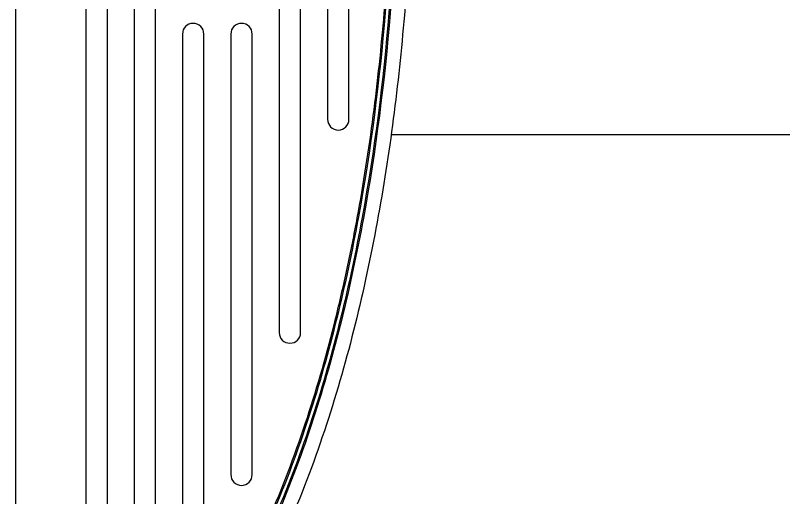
# Model space of a CAD drawing. Header units: inches. Extents: x 513 to 1324, y 337 to 1105.
# Drawn here: x 1246.53 to 1253.28, y 1089.45 to 1093.69 of the extents above; entities that cross this region are included whole.
import ezdxf

# ---------------------------------------------------------------- set-up
doc = ezdxf.new("R2010")
doc.units = ezdxf.units.IN
doc.header["$LTSCALE"] = 96
doc.header["$MEASUREMENT"] = 0
doc.layers.add('20', color=7, linetype='Continuous')
doc.layers.add('A-Flor-Pfix-Neww', color=7, linetype='Continuous')

# ---------------------------------------------------------------- blocks, each defined once
blk = doc.blocks.new('foutain-single')
at = {"layer": '20', "color": 7, "linetype": 'Continuous'}
for p, q in [((2491.1811, 1148.1128), (2491.1811, 1128.4538)), ((2491.8011, 1148.1128), (2491.8011, 1128.4538)), ((2491.9886, 1145.1583), (2491.9886, 1131.4083)), ((2492.2246, 1137.0333), (2492.2246, 1131.4083)), ((2492.4126, 1131.4083), (2492.4126, 1137.0333)), ((2493.4996, 1137.0333), (2493.4996, 1133.6583)), ((2493.6876, 1133.6583), (2493.6876, 1137.0333)), ((2493.9246, 1137.0333), (2493.9246, 1135.5333)), ((2494.1126, 1135.5333), (2494.1126, 1137.0333)), ((2492.6496, 1136.2833), (2492.6496, 1131.7833)), ((2492.8376, 1131.7833), (2492.8376, 1136.2833)), ((2493.0746, 1136.2832), (2493.0746, 1132.4083)), ((2493.2626, 1132.4083), (2493.2626, 1136.2832)), ((2498.4358, 1135.398), (2494.4799, 1135.398))]:
    blk.add_line(p, q, dxfattribs=at)
for centre, start, end in [((2492.7436, 1136.2833), 0.00002, 180.00002), ((2493.1686, 1136.2832), 0.00002, 180.00002), ((2494.0186, 1135.5333), 180.00002, 0.00002), ((2493.5936, 1133.6583), 180.00002, 0.00002), ((2493.1686, 1132.4083), 180.00002, 0.00002)]:
    blk.add_arc(centre, 0.094, start, end, dxfattribs=at)
for points, knots in [([(2493.021, 1131.2598), (2493.0404, 1131.2925), (2493.0595, 1131.3254), (2493.0783, 1131.3583), (2493.097, 1131.3912), (2493.1155, 1131.4243), (2493.1699, 1131.524), (2493.2049, 1131.5909), (2493.3066, 1131.7929), (2493.37, 1131.9293), (2493.5491, 1132.3429), (2493.6538, 1132.6242), (2493.8406, 1133.1958), (2493.9227, 1133.4859), (2494.0318, 1133.9264), (2494.0659, 1134.0743), (2494.1294, 1134.3704), (2494.1589, 1134.5188), (2494.2411, 1134.9651), (2494.2875, 1135.2641), (2494.3464, 1135.7144), (2494.3641, 1135.8648), (2494.3962, 1136.1662), (2494.4104, 1136.3171), (2494.4482, 1136.7699), (2494.4666, 1137.0722), (2494.4848, 1137.526), (2494.4894, 1137.6774), (2494.4924, 1137.8288), (2494.4954, 1137.9802), (2494.4967, 1138.1317), (2494.4969, 1138.2833)], [0, 0, 0, 0, 0.080808, 0.080808, 0.080808, 0.090909, 0.090909, 0.111111, 0.111111, 0.151515, 0.151515, 0.232323, 0.232323, 0.313131, 0.313131, 0.353535, 0.353535, 0.393939, 0.393939, 0.474747, 0.474747, 0.515152, 0.515152, 0.555556, 0.555556, 0.636364, 0.636364, 0.676768, 0.676768, 0.676768, 1, 1, 1, 1]), ([(2493.0338, 1131.2583), (2493.3428, 1131.7817), (2493.5737, 1132.3391), (2493.949, 1133.4914), (2494.0902, 1134.0802), (2494.3086, 1135.2719), (2494.3847, 1135.8716), (2494.4844, 1137.0742), (2494.5073, 1137.6778), (2494.5078, 1138.2832)], [0, 0, 0, 0, 0.25, 0.25, 0.5, 0.5, 0.75, 0.75, 1, 1, 1, 1]), ([(2494.5378, 1138.2834), (2494.5372, 1137.6771), (2494.5143, 1137.0725), (2494.4144, 1135.8679), (2494.3383, 1135.2672), (2494.1195, 1134.0736), (2493.9782, 1133.4842), (2493.6961, 1132.618), (2493.5905, 1132.3334), (2493.3499, 1131.7769), (2493.214, 1131.5047), (2493.0596, 1131.243)], [0, 0, 0, 0, 0.25, 0.25, 0.5, 0.5, 0.75, 0.75, 0.875, 0.875, 1, 1, 1, 1]), ([(2494.5495, 1138.2834), (2494.5489, 1137.6762), (2494.5259, 1137.0707), (2494.4258, 1135.8643), (2494.3495, 1135.2628), (2494.1301, 1134.0674), (2493.9883, 1133.4769), (2493.6114, 1132.3211), (2493.3796, 1131.7621), (2493.0696, 1131.2371)], [0, 0, 0, 0, 0.25, 0.25, 0.5, 0.5, 0.75, 0.75, 1, 1, 1, 1]), ([(2494.6746, 1138.2834), (2494.6741, 1137.6704), (2494.6508, 1137.0592), (2494.5746, 1136.1454), (2494.5426, 1135.8413), (2494.4632, 1135.2342), (2494.4161, 1134.9309), (2494.3051, 1134.3286), (2494.2412, 1134.0293), (2494.094, 1133.4351), (2494.0103, 1133.1395), (2493.7246, 1132.2666), (2493.4902, 1131.7033), (2493.1773, 1131.1732)], [0, 0, 0, 0, 0.25, 0.25, 0.375, 0.375, 0.5, 0.5, 0.625, 0.625, 0.75, 0.75, 1, 1, 1, 1])]:
    blk.add_open_spline(points, degree=3, knots=knots, dxfattribs=at)

msp = doc.modelspace()

# ---------------------------------------------------------------- block references
at = {"layer": 'A-Flor-Pfix-Neww'}
msp.add_blockref('foutain-single', (-1244.649, -42.7609), dxfattribs=at)

doc.saveas('drawing.dxf')
